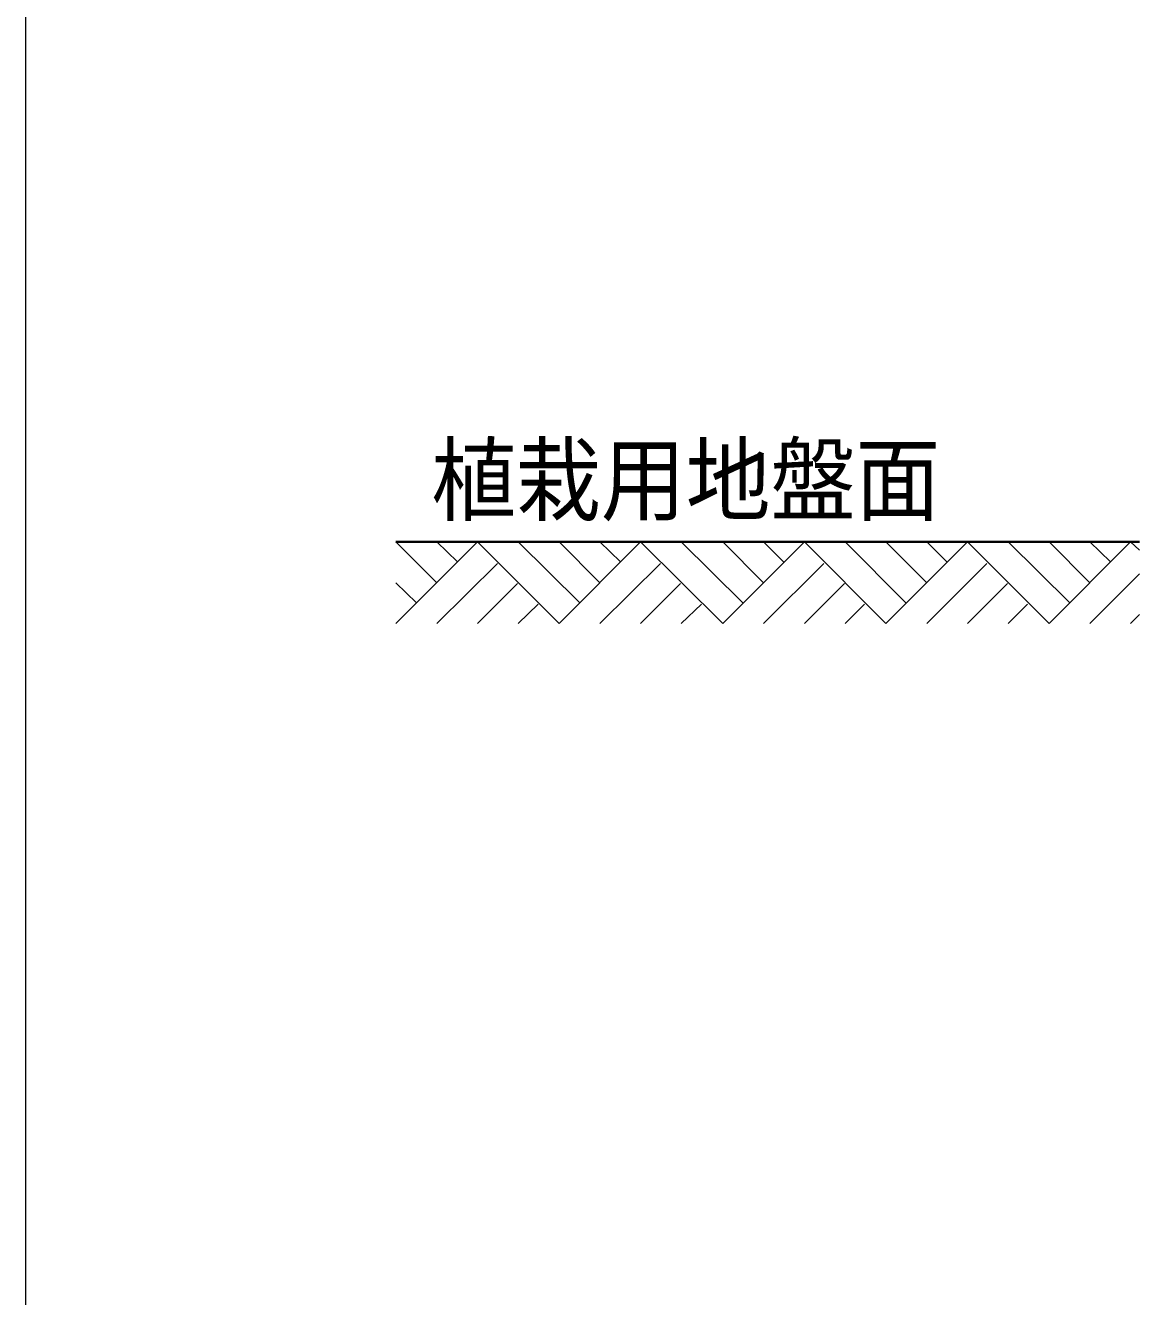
# Model space of a CAD drawing. Header units: millimetres. Extents: x 0 to 420, y 0 to 297.
# Drawn here: x 302.18 to 336.3, y 65.46 to 104.4 of the extents above; entities that cross this region are included whole.
import ezdxf
from ezdxf.enums import TextEntityAlignment as Align

# ---------------------------------------------------------------- set-up
doc = ezdxf.new("R2010")
doc.units = ezdxf.units.MM
doc.styles.add('kst32b', font='NotoSansJP-Variable.ttf')

msp = doc.modelspace()

# ---------------------------------------------------------------- linework, layer by layer
at = {"lineweight": 13}
for points in [[(302.175, 285.983), (302.175, 45.995)], [(313.521, 86.085), (316.018, 88.582), (318.516, 86.085), (321.014, 88.582), (323.532, 86.085)], [(313.521, 88.582), (314.77, 87.334)], [(314.77, 88.582), (315.404, 87.969)], [(317.267, 88.582), (319.151, 86.72)], [(318.516, 86.085), (321.014, 88.582)], [(318.516, 88.582), (319.765, 87.334)], [(319.765, 88.582), (320.4, 87.969)], [(322.262, 88.582), (324.146, 86.72)], [(323.532, 86.085), (326.03, 88.582), (328.528, 86.085)], [(323.532, 88.582), (324.781, 87.334)], [(324.781, 88.582), (325.395, 87.969)], [(327.279, 88.582), (329.142, 86.72)], [(328.528, 86.085), (331.026, 88.582), (333.523, 86.085)], [(328.528, 88.582), (329.777, 87.334)], [(329.777, 88.582), (330.391, 87.969)], [(332.274, 88.582), (334.158, 86.72)], [(333.523, 86.085), (336.021, 88.582), (336.296, 88.329)], [(333.523, 88.582), (334.772, 87.334)], [(334.772, 88.582), (335.407, 87.969)], [(314.77, 86.085), (316.632, 87.926)], [(319.765, 86.085), (321.628, 87.926)], [(324.781, 86.085), (326.623, 87.926)], [(329.777, 86.085), (331.618, 87.926)], [(313.521, 87.334), (314.156, 86.72)], [(316.018, 86.085), (317.246, 87.312)], [(321.014, 86.085), (322.241, 87.312)], [(326.03, 86.085), (327.258, 87.312)], [(331.026, 86.085), (332.253, 87.312)], [(334.772, 86.085), (336.296, 87.609)], [(317.267, 86.085), (317.881, 86.678)], [(322.262, 86.085), (322.876, 86.678)], [(327.279, 86.085), (327.872, 86.678)], [(332.274, 86.085), (332.867, 86.678)], [(336.021, 86.085), (336.296, 86.36)]]:
    msp.add_lwpolyline(points, dxfattribs=at)
at = {"lineweight": 30}
msp.add_lwpolyline([(313.521, 88.582), (336.296, 88.582)], dxfattribs=at)

# ---------------------------------------------------------------- texts
at = {"style": 'kst32b'}
msp.add_text('植栽用地盤面', height=2.0791, dxfattribs=at).set_placement((314.6, 89.45), (330.194, 89.45), align=Align.FIT)

doc.saveas('drawing.dxf')
